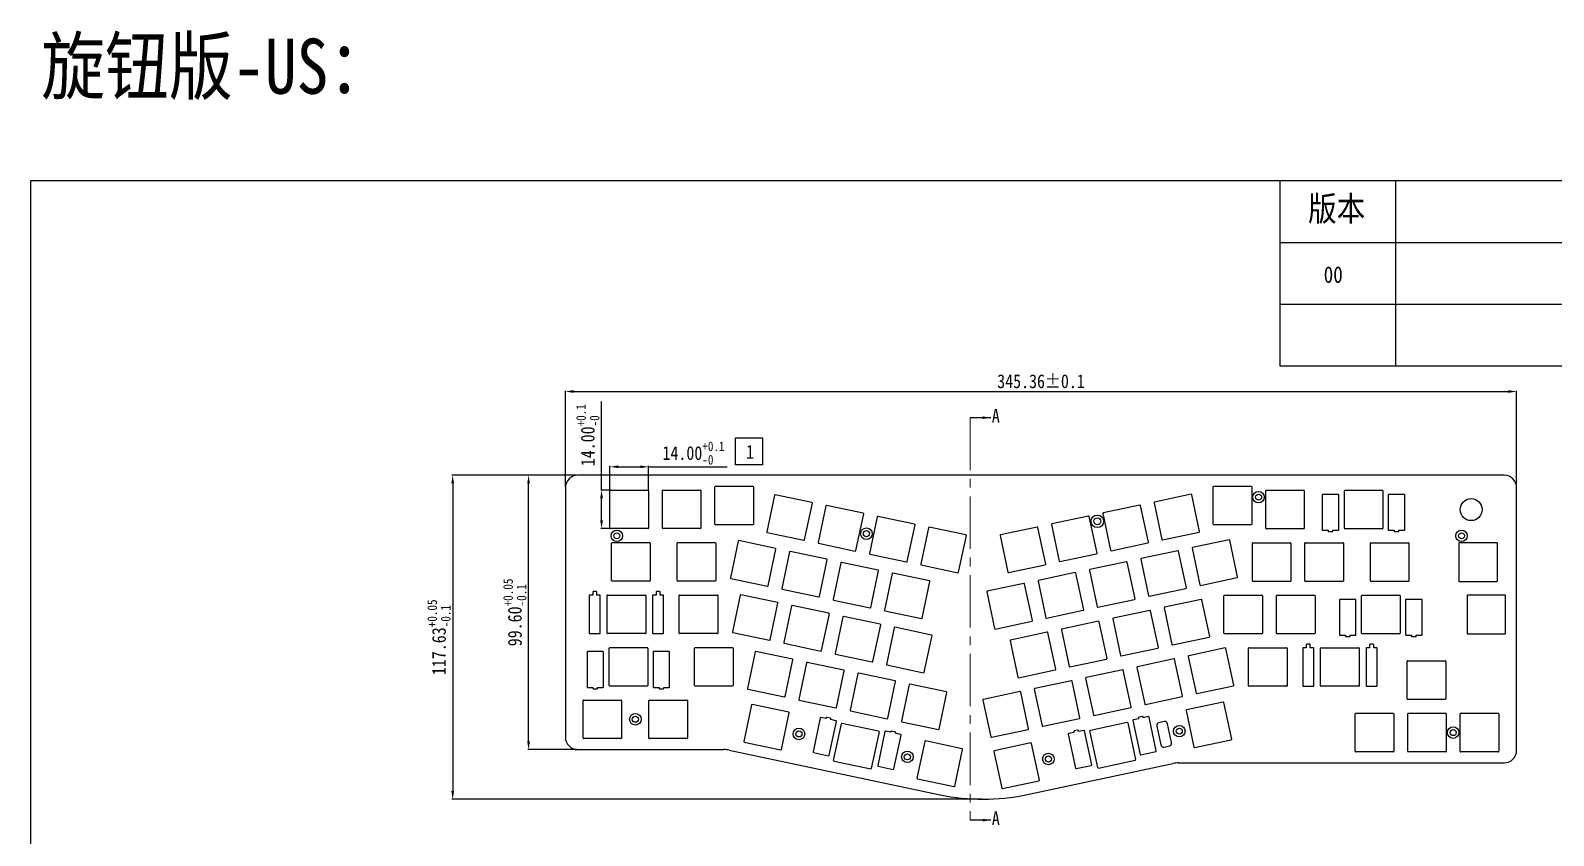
# Model space of a CAD drawing. Header units: millimetres. Extents: x 1550 to 2382, y -1061 to -419.
# Drawn here: x 1550 to 2103, y -711 to -419 of the extents above; entities that cross this region are included whole.
import ezdxf

# ---------------------------------------------------------------- set-up
doc = ezdxf.new("R2010")
doc.units = ezdxf.units.MM
doc.header["$PDMODE"] = 3
doc.header["$PDSIZE"] = 8
doc.linetypes.add('CENTER2', pattern=[28.575, 19.05, -3.175, 3.175, -3.175])
doc.layers.get('0').update_dxf_attribs({"linetype": 'CONTINUOUS'})
doc.layers.get('Defpoints').update_dxf_attribs({"linetype": 'CONTINUOUS'})
doc.layers.add('中心线', color=1, linetype='CENTER2', lineweight=20)
for name, color, linetype in [('产品图形', 7, 'CONTINUOUS'), ('图框', 7, 'CONTINUOUS'), ('标注尺寸', 2, 'CONTINUOUS')]:
    doc.layers.add(name, color=color, linetype=linetype)
doc.styles.get("Standard").update_dxf_attribs({"font": '', "width": 0.85, "height": 5})
doc.styles.get('Standard').set_extended_font_data('SimSun')
doc.dimstyles.get("Standard").update_dxf_attribs({"dimtxt": 5, "dimasz": 3, "dimexe": 0.3, "dimexo": 0.3, "dimgap": 1, "dimtad": 1, "dimzin": 1, "dimdsep": 46, "dimtxsty": 'Standard', "dimcen": 0.09, "dimclrd": 3, "dimclre": 3, "dimclrt": 3, "dimadec": 0, "dimazin": 2, "dimtp": 0.01, "dimtm": 0.01, "dimtfac": 1, "dimtofl": 0, "dimtmove": 0, "dimatfit": 3, "dimfxl": 0, "dimtolj": 1, "dimarcsym": 0})

# ---------------------------------------------------------------- blocks, each defined once
blk = doc.blocks.new('*D4')
at = {"layer": 'Defpoints', "color": 0}
for p in [(1774.64, -577.01), (1760.64, -585.67), (1774.64, -585.67)]:
    blk.add_point(p, dxfattribs=at)
at = {"layer": '标注尺寸', "color": 3, "lineweight": -2}
for p, q in [((1760.64, -585.37), (1760.64, -576.71)), ((1763.64, -577.01), (1771.64, -577.01)), ((1774.64, -585.37), (1774.64, -576.71)), ((1774.64, -577.01), (1803.19, -577.01))]:
    blk.add_line(p, q, dxfattribs=at)
at = {"layer": '标注尺寸', "color": 3}
for points in [[(1763.64, -576.51), (1763.64, -577.51), (1760.64, -577.01)], [(1771.64, -576.51), (1771.64, -577.51), (1774.64, -577.01)]]:
    blk.add_solid(points, dxfattribs=at)
at = {"layer": '标注尺寸', "color": 3, "insert": (1790.99, -572.01), "char_height": 5, "attachment_point": 5}
blk.add_mtext('\\A1;14.00{\\H0.7x;\\S+0.1^ -0;}', dxfattribs=at)
blk = doc.blocks.new('*D5')
at = {"layer": 'Defpoints', "color": 0}
for p in [(1757.59, -585.47), (1760.84, -585.47), (1760.84, -599.47)]:
    blk.add_point(p, dxfattribs=at)
at = {"layer": '标注尺寸', "color": 3, "lineweight": -2}
for p, q in [((1757.59, -585.47), (1757.59, -553.33)), ((1760.54, -585.47), (1757.29, -585.47)), ((1757.59, -596.47), (1757.59, -588.47)), ((1760.54, -599.47), (1757.29, -599.47))]:
    blk.add_line(p, q, dxfattribs=at)
at = {"layer": '标注尺寸', "color": 3}
for points in [[(1757.09, -588.47), (1758.09, -588.47), (1757.59, -585.47)], [(1757.09, -596.47), (1758.09, -596.47), (1757.59, -599.47)]]:
    blk.add_solid(points, dxfattribs=at)
at = {"layer": '标注尺寸', "color": 3, "insert": (1752.58, -565.53), "char_height": 5, "attachment_point": 5, "rotation": 90}
blk.add_mtext('\\A1;14.00{\\H0.7x;\\S+0.1^ -0;}', dxfattribs=at)
blk = doc.blocks.new('*D24')
at = {"layer": 'Defpoints', "color": 0}
for p in [(2089.82, -549.68), (1744.46, -584.57), (2089.82, -584.57)]:
    blk.add_point(p, dxfattribs=at)
at = {"layer": '标注尺寸', "color": 3, "lineweight": -2}
for p, q in [((1744.46, -584.27), (1744.46, -549.38)), ((1747.46, -549.68), (2086.82, -549.68)), ((2089.82, -584.27), (2089.82, -549.38))]:
    blk.add_line(p, q, dxfattribs=at)
at = {"layer": '标注尺寸', "color": 3}
for points in [[(1747.46, -549.18), (1747.46, -550.18), (1744.46, -549.68)], [(2086.82, -549.18), (2086.82, -550.18), (2089.82, -549.68)]]:
    blk.add_solid(points, dxfattribs=at)
at = {"layer": '标注尺寸', "color": 3, "insert": (1917.14, -545.99), "char_height": 5, "attachment_point": 5}
blk.add_mtext('\\A1;345.36%%P0.1', dxfattribs=at)
blk = doc.blocks.new('*D25')
at = {"layer": 'Defpoints', "color": 0}
for p in [(1748.96, -580.07), (1703.55, -697.7), (1896.08, -697.7)]:
    blk.add_point(p, dxfattribs=at)
at = {"layer": '标注尺寸', "color": 3, "lineweight": -2}
for p, q in [((1748.66, -580.07), (1703.25, -580.07)), ((1703.55, -583.07), (1703.55, -694.7)), ((1895.78, -697.7), (1703.25, -697.7))]:
    blk.add_line(p, q, dxfattribs=at)
at = {"layer": '标注尺寸', "color": 3}
for points in [[(1703.05, -583.07), (1704.05, -583.07), (1703.55, -580.07)], [(1703.05, -694.7), (1704.05, -694.7), (1703.55, -697.7)]]:
    blk.add_solid(points, dxfattribs=at)
at = {"layer": '标注尺寸', "color": 3, "insert": (1698.55, -638.89), "char_height": 5, "attachment_point": 5, "rotation": 90}
blk.add_mtext('\\A1;117.63{\\H0.7x;\\S+0.05^ -0.1;}', dxfattribs=at)
blk = doc.blocks.new('*D26')
at = {"layer": 'Defpoints', "color": 0}
for p in [(1731.09, -580.07), (1748.96, -580.07), (1748.96, -679.67)]:
    blk.add_point(p, dxfattribs=at)
at = {"layer": '标注尺寸', "color": 3, "lineweight": -2}
for p, q in [((1748.66, -580.07), (1730.79, -580.07)), ((1731.09, -676.67), (1731.09, -583.07)), ((1748.66, -679.67), (1730.79, -679.67))]:
    blk.add_line(p, q, dxfattribs=at)
at = {"layer": '标注尺寸', "color": 3}
for points in [[(1730.59, -583.07), (1731.59, -583.07), (1731.09, -580.07)], [(1730.59, -676.67), (1731.59, -676.67), (1731.09, -679.67)]]:
    blk.add_solid(points, dxfattribs=at)
at = {"layer": '标注尺寸', "color": 3, "insert": (1726.09, -629.87), "char_height": 5, "attachment_point": 5, "rotation": 90}
blk.add_mtext('\\A1;99.60{\\H0.7x;\\S+0.05^ -0.1;}', dxfattribs=at)

msp = doc.modelspace()

# ---------------------------------------------------------------- linework, layer by layer
at = {"color": 7, "linetype": 'Continuous'}
for p, q in [((2085.323, -580.071), (1748.959, -580.071)), ((1744.459, -584.571), (1744.459, -675.171)), ((1760.639, -599.271), (1760.639, -585.671)), ((1760.839, -585.471), (1774.439, -585.471)), ((1774.639, -585.671), (1774.639, -599.271)), ((1779.689, -599.271), (1779.689, -585.671)), ((1779.889, -585.471), (1793.489, -585.471)), ((1793.689, -585.671), (1793.689, -599.271)), ((1798.739, -597.861), (1798.739, -584.261)), ((1798.939, -584.061), (1812.539, -584.061)), ((1812.739, -584.261), (1812.739, -597.861)), ((1979.673, -597.871), (1979.673, -584.271)), ((1979.873, -584.071), (1993.473, -584.071)), ((1993.673, -584.271), (1993.673, -597.871)), ((1998.723, -599.341), (1998.723, -585.741)), ((1998.923, -585.541), (2012.523, -585.541)), ((2012.723, -585.741), (2012.723, -599.341)), ((2027.273, -599.341), (2027.273, -585.741)), ((2027.473, -585.541), (2041.073, -585.541)), ((2041.273, -585.741), (2041.273, -599.341)), ((2089.823, -679.991), (2089.823, -584.571)), ((1820.428, -587.297), (1817.616, -600.604)), ((1833.971, -589.954), (1820.665, -587.143)), ((1831.314, -603.498), (1834.125, -590.191)), ((1839.066, -591.235), (1836.255, -604.542)), ((1852.61, -593.892), (1839.303, -591.081)), ((1953.045, -590.954), (1939.743, -593.784)), ((1956.112, -604.41), (1953.282, -591.108)), ((1958.222, -590.057), (1961.052, -603.359)), ((1971.678, -586.989), (1958.376, -589.82)), ((1974.745, -600.446), (1971.915, -587.143)), ((2019.223, -587.239), (2019.223, -599.839)), ((2025.023, -587.039), (2019.423, -587.039)), ((2025.223, -599.839), (2025.223, -587.239)), ((2043.223, -587.239), (2043.223, -599.839)), ((2049.023, -587.039), (2043.423, -587.039)), ((2049.223, -599.839), (2049.223, -587.239)), ((1849.953, -607.436), (1852.764, -594.129)), ((1857.705, -595.173), (1854.894, -608.48)), ((1871.248, -597.83), (1857.942, -595.019)), ((1934.412, -594.918), (1921.11, -597.748)), ((1937.479, -608.374), (1934.649, -595.072)), ((1939.589, -594.021), (1942.419, -607.323)), ((1774.439, -599.471), (1760.839, -599.471)), ((1793.489, -599.471), (1779.889, -599.471)), ((1812.539, -598.061), (1798.939, -598.061)), ((1817.771, -600.841), (1831.077, -603.652)), ((1868.591, -611.374), (1871.403, -598.067)), ((1876.343, -599.111), (1873.532, -612.417)), ((1889.887, -601.768), (1876.58, -598.957)), ((1887.23, -615.312), (1890.041, -602.005)), ((1902.323, -601.949), (1905.153, -615.252)), ((1915.779, -598.882), (1902.477, -601.712)), ((1918.846, -612.338), (1916.016, -599.036)), ((1920.956, -597.985), (1923.786, -611.287)), ((1961.289, -603.513), (1974.591, -600.683)), ((1993.473, -598.071), (1979.873, -598.071)), ((2012.523, -599.541), (1998.923, -599.541)), ((2019.423, -600.039), (2021.373, -600.039)), ((2021.373, -600.039), (2021.373, -600.339)), ((2021.573, -600.539), (2022.873, -600.539)), ((2023.073, -600.039), (2025.023, -600.039)), ((2023.073, -600.339), (2023.073, -600.039)), ((2041.073, -599.541), (2027.473, -599.541)), ((2043.423, -600.039), (2045.373, -600.039)), ((2045.373, -600.039), (2045.373, -600.339)), ((2045.573, -600.539), (2046.873, -600.539)), ((2047.073, -600.039), (2049.023, -600.039)), ((2047.073, -600.339), (2047.073, -600.039)), ((1761.239, -618.321), (1761.239, -604.721)), ((1761.439, -604.521), (1775.039, -604.521)), ((1775.239, -604.721), (1775.239, -618.321)), ((1785.039, -618.321), (1785.039, -604.721)), ((1785.239, -604.521), (1798.839, -604.521)), ((1799.039, -604.721), (1799.039, -618.321)), ((1807.195, -603.972), (1804.384, -617.278)), ((1820.738, -606.629), (1807.432, -603.818)), ((1818.081, -620.172), (1820.893, -606.866)), ((1825.834, -607.91), (1823.022, -621.216)), ((1839.377, -610.567), (1826.071, -607.756)), ((1836.409, -604.779), (1849.716, -607.59)), ((1942.656, -607.477), (1955.958, -604.647)), ((1966.839, -607.495), (1953.537, -610.325)), ((1969.906, -620.952), (1967.076, -607.649)), ((1972.016, -606.598), (1974.846, -619.901)), ((1985.472, -603.531), (1972.17, -606.361)), ((1988.539, -616.987), (1985.709, -603.685)), ((1993.873, -618.391), (1993.873, -604.791)), ((1994.073, -604.591), (2007.673, -604.591)), ((2007.873, -604.791), (2007.873, -618.391)), ((2012.923, -618.391), (2012.923, -604.791)), ((2013.123, -604.591), (2026.723, -604.591)), ((2026.923, -604.791), (2026.923, -618.391)), ((2036.723, -618.391), (2036.723, -604.791)), ((2036.923, -604.591), (2050.523, -604.591)), ((2050.723, -604.791), (2050.723, -618.391)), ((2068.823, -604.791), (2068.823, -618.391)), ((2082.623, -604.591), (2069.023, -604.591)), ((2082.823, -618.391), (2082.823, -604.791)), ((1836.72, -624.11), (1839.531, -610.804)), ((1844.472, -611.848), (1841.661, -625.154)), ((1858.015, -614.505), (1844.709, -611.694)), ((1855.048, -608.717), (1868.354, -611.528)), ((1873.686, -612.655), (1886.993, -615.466)), ((1905.39, -615.406), (1918.692, -612.575)), ((1924.023, -611.441), (1937.325, -608.611)), ((1948.206, -611.459), (1934.904, -614.29)), ((1951.273, -624.916), (1948.443, -611.613)), ((1953.383, -610.563), (1956.213, -623.865)), ((1775.039, -618.521), (1761.439, -618.521)), ((1798.839, -618.521), (1785.239, -618.521)), ((1804.538, -617.515), (1817.844, -620.327)), ((1855.358, -628.048), (1858.17, -614.742)), ((1863.111, -615.786), (1860.299, -629.092)), ((1876.654, -618.443), (1863.348, -615.632)), ((1873.997, -631.986), (1876.808, -618.68)), ((1916.117, -618.491), (1918.947, -631.793)), ((1929.573, -615.424), (1916.271, -618.254)), ((1932.64, -628.88), (1929.81, -615.578)), ((1934.75, -614.527), (1937.58, -627.829)), ((1975.083, -620.055), (1988.385, -617.225)), ((2007.673, -618.591), (1994.073, -618.591)), ((2026.723, -618.591), (2013.123, -618.591)), ((2050.523, -618.591), (2036.923, -618.591)), ((2069.023, -618.591), (2082.623, -618.591)), ((1753.139, -623.771), (1753.139, -637.371)), ((1754.389, -623.571), (1753.339, -623.571)), ((1754.389, -622.521), (1754.389, -623.571)), ((1755.689, -622.321), (1754.589, -622.321)), ((1755.889, -623.571), (1755.889, -622.521)), ((1756.939, -623.571), (1755.889, -623.571)), ((1757.139, -637.371), (1757.139, -623.771)), ((1759.639, -637.371), (1759.639, -623.771)), ((1759.839, -623.571), (1773.439, -623.571)), ((1773.639, -623.771), (1773.639, -637.371)), ((1776.139, -623.771), (1776.139, -637.371)), ((1777.389, -623.571), (1776.339, -623.571)), ((1777.389, -622.521), (1777.389, -623.571)), ((1778.689, -622.321), (1777.589, -622.321)), ((1778.889, -623.571), (1778.889, -622.521)), ((1779.939, -623.571), (1778.889, -623.571)), ((1780.139, -637.371), (1780.139, -623.771)), ((1785.809, -637.371), (1785.809, -623.771)), ((1786.009, -623.571), (1799.609, -623.571)), ((1799.809, -623.771), (1799.809, -637.371)), ((1807.953, -623.603), (1805.142, -636.909)), ((1821.497, -626.26), (1808.19, -623.449)), ((1823.177, -621.453), (1836.483, -624.265)), ((1897.484, -622.455), (1900.314, -635.757)), ((1910.94, -619.388), (1897.638, -622.218)), ((1914.007, -632.844), (1911.177, -619.542)), ((1956.45, -624.019), (1969.752, -621.189)), ((1983.573, -637.441), (1983.573, -623.841)), ((1983.773, -623.641), (1997.373, -623.641)), ((1997.573, -623.841), (1997.573, -637.441)), ((2002.623, -637.441), (2002.623, -623.841)), ((2002.823, -623.641), (2016.423, -623.641)), ((2016.623, -623.841), (2016.623, -637.441)), ((2033.553, -637.441), (2033.553, -623.841)), ((2033.753, -623.641), (2047.353, -623.641)), ((2047.553, -623.841), (2047.553, -637.441)), ((2071.823, -623.841), (2071.823, -637.441)), ((2085.623, -623.641), (2072.023, -623.641)), ((2085.823, -637.441), (2085.823, -623.841)), ((1818.84, -639.803), (1821.651, -626.497)), ((1826.592, -627.541), (1823.781, -640.847)), ((1840.135, -630.198), (1826.829, -627.387)), ((1841.815, -625.391), (1855.121, -628.203)), ((1860.454, -629.329), (1873.76, -632.141)), ((1919.184, -631.947), (1932.486, -629.117)), ((1937.817, -627.983), (1951.119, -625.153)), ((1956.679, -629.133), (1943.377, -631.963)), ((1959.747, -642.589), (1956.917, -629.287)), ((1961.856, -628.236), (1964.686, -641.539)), ((1975.312, -625.169), (1962.01, -627.999)), ((1978.38, -638.625), (1975.55, -625.323)), ((2025.503, -625.339), (2025.503, -637.939)), ((2031.303, -625.139), (2025.703, -625.139)), ((2031.503, -637.939), (2031.503, -625.339)), ((2049.503, -625.339), (2049.503, -637.939)), ((2055.303, -625.139), (2049.703, -625.139)), ((2055.503, -637.939), (2055.503, -625.339)), ((1837.478, -643.741), (1840.29, -630.435)), ((1845.231, -631.479), (1842.419, -644.785)), ((1858.774, -634.136), (1845.468, -631.324)), ((1856.117, -647.679), (1858.928, -634.373)), ((1863.869, -635.417), (1861.058, -648.723)), ((1877.412, -638.074), (1864.106, -635.262)), ((1900.551, -635.911), (1913.853, -633.081)), ((1938.046, -633.097), (1924.744, -635.927)), ((1941.114, -646.554), (1938.284, -633.251)), ((1943.223, -632.2), (1946.053, -645.503)), ((1753.339, -637.571), (1756.939, -637.571)), ((1773.439, -637.571), (1759.839, -637.571)), ((1776.339, -637.571), (1779.939, -637.571)), ((1799.609, -637.571), (1786.009, -637.571)), ((1805.296, -637.146), (1818.603, -639.958)), ((1823.935, -641.084), (1837.241, -643.895)), ((1874.755, -651.617), (1877.567, -638.311)), ((1905.957, -640.129), (1908.787, -653.431)), ((1919.413, -637.061), (1906.111, -639.892)), ((1922.481, -650.518), (1919.651, -637.215)), ((1924.59, -636.165), (1927.42, -649.467)), ((1964.923, -641.693), (1978.226, -638.862)), ((1997.373, -637.641), (1983.773, -637.641)), ((2016.423, -637.641), (2002.823, -637.641)), ((2014.723, -641.441), (2013.623, -641.441)), ((2025.703, -638.139), (2027.653, -638.139)), ((2027.653, -638.139), (2027.653, -638.439)), ((2027.853, -638.639), (2029.153, -638.639)), ((2029.353, -638.139), (2031.303, -638.139)), ((2029.353, -638.439), (2029.353, -638.139)), ((2047.353, -637.641), (2033.753, -637.641)), ((2037.723, -641.441), (2036.623, -641.441)), ((2049.703, -638.139), (2051.653, -638.139)), ((2051.653, -638.139), (2051.653, -638.439)), ((2051.853, -638.639), (2053.153, -638.639)), ((2053.353, -638.139), (2055.303, -638.139)), ((2053.353, -638.439), (2053.353, -638.139)), ((2072.023, -637.641), (2085.623, -637.641)), ((1752.309, -644.319), (1752.309, -656.919)), ((1758.109, -644.119), (1752.509, -644.119)), ((1758.309, -656.919), (1758.309, -644.319)), ((1760.359, -656.421), (1760.359, -642.821)), ((1760.559, -642.621), (1774.159, -642.621)), ((1774.359, -642.821), (1774.359, -656.421)), ((1776.309, -644.319), (1776.309, -656.919)), ((1782.109, -644.119), (1776.509, -644.119)), ((1782.309, -656.919), (1782.309, -644.319)), ((1791.339, -656.421), (1791.339, -642.821)), ((1791.539, -642.621), (1805.139, -642.621)), ((1805.339, -642.821), (1805.339, -656.421)), ((1813.359, -644.216), (1810.548, -657.522)), ((1826.902, -646.873), (1813.596, -644.061)), ((1842.574, -645.022), (1855.88, -647.833)), ((1927.657, -649.621), (1940.96, -646.791)), ((1946.29, -645.657), (1959.593, -642.827)), ((1965.426, -646.749), (1952.124, -649.579)), ((1968.494, -660.205), (1965.664, -646.903)), ((1970.603, -645.852), (1973.433, -659.154)), ((1984.059, -642.784), (1970.757, -645.614)), ((1987.127, -656.241), (1984.297, -642.938)), ((1992.473, -656.491), (1992.473, -642.891)), ((1992.673, -642.691), (2006.273, -642.691)), ((2006.473, -642.891), (2006.473, -656.491)), ((2012.173, -642.891), (2012.173, -656.491)), ((2013.423, -642.691), (2012.373, -642.691)), ((2013.423, -641.641), (2013.423, -642.691)), ((2014.923, -642.691), (2014.923, -641.641)), ((2015.973, -642.691), (2014.923, -642.691)), ((2016.173, -656.491), (2016.173, -642.891)), ((2018.673, -656.491), (2018.673, -642.891)), ((2018.873, -642.691), (2032.473, -642.691)), ((2032.673, -642.891), (2032.673, -656.491)), ((2035.173, -642.891), (2035.173, -656.491)), ((2036.423, -642.691), (2035.373, -642.691)), ((2036.423, -641.641), (2036.423, -642.691)), ((2037.923, -642.691), (2037.923, -641.641)), ((2038.973, -642.691), (2037.923, -642.691)), ((2039.173, -656.491), (2039.173, -642.891)), ((1824.245, -660.416), (1827.057, -647.11)), ((1831.998, -648.154), (1829.186, -661.46)), ((1845.541, -650.811), (1832.235, -647.999)), ((1842.884, -664.354), (1845.695, -651.048)), ((1850.636, -652.091), (1847.825, -665.398)), ((1864.18, -654.748), (1850.873, -651.937)), ((1861.212, -648.96), (1874.518, -651.771)), ((1909.024, -653.585), (1922.327, -650.755)), ((1946.794, -650.713), (1933.491, -653.543)), ((1949.861, -664.169), (1947.031, -650.867)), ((1951.97, -649.816), (1954.8, -663.118)), ((2050.073, -661.241), (2050.073, -647.641)), ((2050.273, -647.441), (2063.873, -647.441)), ((2064.073, -647.641), (2064.073, -661.241)), ((1752.509, -657.119), (1754.459, -657.119)), ((1754.459, -657.119), (1754.459, -657.419)), ((1754.659, -657.619), (1755.959, -657.619)), ((1756.159, -657.419), (1756.159, -657.119)), ((1756.159, -657.119), (1758.109, -657.119)), ((1774.159, -656.621), (1760.559, -656.621)), ((1776.509, -657.119), (1778.459, -657.119)), ((1778.459, -657.119), (1778.459, -657.419)), ((1778.659, -657.619), (1779.959, -657.619)), ((1780.159, -657.419), (1780.159, -657.119)), ((1780.159, -657.119), (1782.109, -657.119)), ((1805.139, -656.621), (1791.539, -656.621)), ((1810.702, -657.759), (1824.008, -660.57)), ((1861.523, -668.292), (1864.334, -654.986)), ((1869.275, -656.029), (1866.463, -669.336)), ((1882.818, -658.686), (1869.512, -655.875)), ((1914.704, -657.744), (1917.534, -671.046)), ((1928.161, -654.677), (1914.858, -657.507)), ((1931.228, -668.133), (1928.398, -654.831)), ((1933.337, -653.78), (1936.167, -667.082)), ((1973.67, -659.308), (1986.973, -656.478)), ((2006.273, -656.691), (1992.673, -656.691)), ((2012.373, -656.691), (2015.973, -656.691)), ((2032.473, -656.691), (2018.873, -656.691)), ((2035.373, -656.691), (2038.973, -656.691)), ((1750.859, -675.471), (1750.859, -661.871)), ((1751.059, -661.671), (1764.659, -661.671)), ((1764.859, -661.871), (1764.859, -675.471)), ((1774.809, -675.471), (1774.809, -661.871)), ((1775.009, -661.671), (1788.609, -661.671)), ((1788.809, -661.871), (1788.809, -675.471)), ((1812.061, -663.412), (1809.25, -676.718)), ((1825.604, -666.069), (1812.298, -663.258)), ((1829.341, -661.697), (1842.647, -664.508)), ((1880.161, -672.23), (1882.972, -658.923)), ((1896.071, -661.708), (1898.901, -675.011)), ((1909.528, -658.641), (1896.225, -661.471)), ((1912.595, -672.097), (1909.765, -658.795)), ((1955.038, -663.272), (1968.34, -660.442)), ((1983.302, -662.422), (1969.999, -665.252)), ((1986.369, -675.878), (1983.539, -662.576)), ((2063.873, -661.441), (2050.273, -661.441)), ((1822.947, -679.612), (1825.759, -666.306)), ((1836.974, -668.171), (1834.369, -680.499)), ((1839.118, -668.42), (1837.211, -668.017)), ((1839.18, -668.126), (1839.118, -668.42)), ((1840.689, -668.241), (1839.418, -667.972)), ((1840.782, -668.771), (1840.844, -668.478)), ((1842.69, -669.175), (1840.782, -668.771)), ((1847.979, -665.635), (1861.286, -668.446)), ((1917.772, -671.2), (1931.074, -668.37)), ((1936.405, -667.236), (1949.707, -664.406)), ((1950.522, -669.092), (1953.144, -681.416)), ((1952.583, -668.449), (1950.676, -668.854)), ((1952.521, -668.155), (1952.583, -668.449)), ((1953.946, -667.647), (1952.675, -667.918)), ((1954.246, -668.095), (1954.184, -667.801)), ((1956.153, -667.689), (1954.246, -668.095)), ((1959.013, -680.167), (1956.391, -667.843)), ((1969.845, -665.489), (1972.675, -678.792)), ((2031.223, -680.291), (2031.223, -666.691)), ((2031.423, -666.491), (2045.023, -666.491)), ((2045.223, -666.691), (2045.223, -680.291)), ((2050.273, -680.291), (2050.273, -666.691)), ((2050.473, -666.491), (2064.073, -666.491)), ((2064.273, -666.691), (2064.273, -680.291)), ((2069.323, -680.291), (2069.323, -666.691)), ((2069.523, -666.491), (2083.123, -666.491)), ((2083.323, -666.691), (2083.323, -680.291)), ((1840.239, -681.739), (1842.844, -669.412)), ((1841.839, -683.603), (1844.65, -670.297)), ((1858.193, -672.954), (1844.887, -670.143)), ((1858.347, -673.191), (1855.536, -686.498)), ((1860.455, -673.132), (1857.851, -685.46)), ((1862.6, -673.381), (1860.692, -672.978)), ((1862.662, -673.088), (1862.6, -673.381)), ((1864.171, -673.202), (1862.899, -672.933)), ((1863.721, -686.701), (1866.326, -674.373)), ((1864.263, -673.733), (1864.325, -673.439)), ((1866.171, -674.136), (1864.263, -673.733)), ((1866.618, -669.573), (1879.924, -672.384)), ((1899.139, -675.165), (1912.441, -672.335)), ((1927.047, -674.086), (1929.669, -686.41)), ((1929.109, -673.443), (1927.201, -673.849)), ((1929.046, -673.149), (1929.109, -673.443)), ((1930.472, -672.642), (1929.2, -672.912)), ((1930.771, -673.089), (1930.709, -672.796)), ((1932.679, -672.683), (1930.771, -673.089)), ((1935.538, -685.161), (1932.916, -672.837)), ((1937.757, -686.22), (1934.927, -672.918)), ((1948.383, -669.851), (1935.081, -672.681)), ((1948.62, -670.005), (1951.45, -683.307)), ((1959.186, -671.131), (1960.643, -677.978)), ((1961.912, -669.528), (1959.956, -669.945)), ((1964.555, -677.145), (1963.098, -670.299)), ((1748.959, -679.671), (1801.865, -679.671)), ((1764.659, -675.671), (1751.059, -675.671)), ((1788.609, -675.671), (1775.009, -675.671)), ((1803.932, -679.887), (1880.581, -696.082)), ((1809.404, -676.955), (1822.71, -679.766)), ((1874.917, -676.692), (1872.105, -689.998)), ((1888.46, -679.349), (1875.154, -676.538)), ((1885.803, -692.892), (1888.614, -679.586)), ((1913.492, -677.274), (1900.189, -680.104)), ((1916.559, -690.73), (1913.729, -677.428)), ((1961.829, -678.748), (1963.785, -678.331)), ((1972.913, -678.946), (1986.215, -676.115)), ((1834.523, -680.736), (1840.002, -681.894)), ((1841.993, -683.84), (1855.299, -686.652)), ((1858.005, -685.697), (1863.484, -686.855)), ((1900.035, -680.341), (1902.865, -693.644)), ((1911.692, -696.06), (1965.038, -684.71)), ((1929.907, -686.564), (1935.384, -685.399)), ((1937.994, -686.374), (1951.296, -683.544)), ((1953.381, -681.57), (1958.859, -680.405)), ((1967.119, -684.491), (2085.323, -684.491)), ((2045.023, -680.491), (2031.423, -680.491)), ((2064.073, -680.491), (2050.473, -680.491)), ((2083.123, -680.491), (2069.523, -680.491)), ((1872.26, -690.235), (1885.566, -693.047)), ((1903.103, -693.798), (1916.405, -690.968))]:
    msp.add_line(p, q, dxfattribs=at)
for centre, radius in [((1996.123, -588.041), 2.1), ((1996.123, -588.041), 1.1), ((2073.319, -592.541), 4), ((1937.598, -596.796), 2.25), ((1937.598, -596.796), 1.25), ((1763.139, -602.071), 2.1), ((1763.139, -602.071), 1.1), ((1853.755, -601.289), 2.1), ((1853.755, -601.289), 1.1), ((2069.819, -602.071), 2.1), ((2069.819, -602.071), 1.1), ((1769.859, -668.671), 2.1), ((1769.859, -668.671), 1.1), ((1829.245, -673.993), 2.1), ((1829.245, -673.993), 1.1), ((1967.348, -672.973), 2.1), ((1967.348, -672.973), 1.1), ((2066.798, -673.491), 2.1), ((2066.798, -673.491), 1.1), ((1868.619, -682.312), 2.1), ((1868.619, -682.312), 1.1), ((1919.828, -683.083), 2.1), ((1919.828, -683.083), 1.1)]:
    msp.add_circle(centre, radius, dxfattribs=at)
for centre, radius, start, end in [((1748.959, -584.571), 4.5, 90, 180), ((2085.323, -584.571), 4.5, 0, 90), ((1760.839, -585.671), 0.2, 90, 180), ((1774.439, -585.671), 0.2, 0, 90), ((1779.889, -585.671), 0.2, 90, 180), ((1793.489, -585.671), 0.2, 0, 90), ((1798.939, -584.261), 0.2, 90, 180), ((1812.539, -584.261), 0.2, 0, 90), ((1979.873, -584.271), 0.2, 90, 180), ((1993.473, -584.271), 0.2, 0, 90), ((1998.923, -585.741), 0.2, 90, 180), ((2012.523, -585.741), 0.2, 0, 90), ((2027.473, -585.741), 0.2, 90, 180), ((2041.073, -585.741), 0.2, 0, 90), ((1820.624, -587.339), 0.2, 78.07, 168.07), ((1833.93, -590.15), 0.2, 348.07, 78.07), ((1839.262, -591.277), 0.2, 78.07, 168.07), ((1953.087, -591.149), 0.2, 12.01059, 102.01059), ((1958.417, -590.015), 0.2, 102.01059, 192.01059), ((1971.72, -587.185), 0.2, 12.01059, 102.01059), ((2019.423, -587.239), 0.2, 90, 180), ((2025.023, -587.239), 0.2, 0, 90), ((2043.423, -587.239), 0.2, 90, 180), ((2049.023, -587.239), 0.2, 0, 90), ((1852.568, -594.088), 0.2, 348.07, 78.07), ((1857.901, -595.215), 0.2, 78.07, 168.07), ((1934.454, -595.113), 0.2, 12.01059, 102.01059), ((1939.784, -593.979), 0.2, 102.01059, 192.01059), ((1760.839, -599.271), 0.2, 180, 270), ((1774.439, -599.271), 0.2, 270, 0), ((1779.889, -599.271), 0.2, 180, 270), ((1793.489, -599.271), 0.2, 270, 0), ((1798.939, -597.861), 0.2, 180, 270), ((1812.539, -597.861), 0.2, 270, 0), ((1817.812, -600.645), 0.2, 168.07, 258.07), ((1871.207, -598.026), 0.2, 348.07, 78.07), ((1876.539, -599.153), 0.2, 78.07, 168.07), ((1889.845, -601.964), 0.2, 348.07, 78.07), ((1902.518, -601.908), 0.2, 102.01059, 192.01059), ((1915.821, -599.078), 0.2, 12.01059, 102.01059), ((1921.151, -597.943), 0.2, 102.01059, 192.01059), ((1974.55, -600.487), 0.2, 282.01059, 12.01059), ((1979.873, -597.871), 0.2, 180, 270), ((1993.473, -597.871), 0.2, 270, 0), ((1998.923, -599.341), 0.2, 180, 270), ((2012.523, -599.341), 0.2, 270, 0), ((2019.423, -599.839), 0.2, 180, 270), ((2021.573, -600.339), 0.2, 180, 270), ((2022.873, -600.339), 0.2, 270, 0), ((2025.023, -599.839), 0.2, 270, 0), ((2027.473, -599.341), 0.2, 180, 270), ((2041.073, -599.341), 0.2, 270, 0), ((2043.423, -599.839), 0.2, 180, 270), ((2045.573, -600.339), 0.2, 180, 270), ((2046.873, -600.339), 0.2, 270, 0), ((2049.023, -599.839), 0.2, 270, 0), ((1761.439, -604.721), 0.2, 90, 180), ((1775.039, -604.721), 0.2, 0, 90), ((1785.239, -604.721), 0.2, 90, 180), ((1798.839, -604.721), 0.2, 0, 90), ((1807.391, -604.013), 0.2, 78.07, 168.07), ((1820.697, -606.825), 0.2, 348.07, 78.07), ((1826.029, -607.951), 0.2, 78.07, 168.07), ((1831.118, -603.456), 0.2, 258.07, 348.07), ((1836.451, -604.583), 0.2, 168.07, 258.07), ((1849.757, -607.394), 0.2, 258.07, 348.07), ((1942.614, -607.282), 0.2, 192.01059, 282.01059), ((1955.917, -604.452), 0.2, 282.01059, 12.01059), ((1961.247, -603.317), 0.2, 192.01059, 282.01059), ((1966.881, -607.691), 0.2, 12.01059, 102.01059), ((1972.211, -606.557), 0.2, 102.01059, 192.01059), ((1985.514, -603.727), 0.2, 12.01059, 102.01059), ((1994.073, -604.791), 0.2, 90, 180), ((2007.673, -604.791), 0.2, 0, 90), ((2013.123, -604.791), 0.2, 90, 180), ((2026.723, -604.791), 0.2, 0, 90), ((2036.923, -604.791), 0.2, 90, 180), ((2050.523, -604.791), 0.2, 0, 90), ((2069.023, -604.791), 0.2, 90, 180), ((2082.623, -604.791), 0.2, 0, 90), ((1839.336, -610.763), 0.2, 348.07, 78.07), ((1844.668, -611.889), 0.2, 78.07, 168.07), ((1855.089, -608.521), 0.2, 168.07, 258.07), ((1868.395, -611.332), 0.2, 258.07, 348.07), ((1873.728, -612.459), 0.2, 168.07, 258.07), ((1918.651, -612.38), 0.2, 282.01059, 12.01059), ((1923.981, -611.246), 0.2, 192.01059, 282.01059), ((1937.284, -608.416), 0.2, 282.01059, 12.01059), ((1948.248, -611.655), 0.2, 12.01059, 102.01059), ((1953.578, -610.521), 0.2, 102.01059, 192.01059), ((1761.439, -618.321), 0.2, 180, 270), ((1775.039, -618.321), 0.2, 270, 0), ((1785.239, -618.321), 0.2, 180, 270), ((1798.839, -618.321), 0.2, 270, 0), ((1804.579, -617.32), 0.2, 168.07, 258.07), ((1857.974, -614.701), 0.2, 348.07, 78.07), ((1863.306, -615.827), 0.2, 78.07, 168.07), ((1876.613, -618.639), 0.2, 348.07, 78.07), ((1887.034, -615.27), 0.2, 258.07, 348.07), ((1905.348, -615.21), 0.2, 192.01059, 282.01059), ((1916.312, -618.449), 0.2, 102.01059, 192.01059), ((1929.615, -615.619), 0.2, 12.01059, 102.01059), ((1934.945, -614.485), 0.2, 102.01059, 192.01059), ((1988.344, -617.029), 0.2, 282.01059, 12.01059), ((1994.073, -618.391), 0.2, 180, 270), ((2007.673, -618.391), 0.2, 270, 0), ((2013.123, -618.391), 0.2, 180, 270), ((2026.723, -618.391), 0.2, 270, 0), ((2036.923, -618.391), 0.2, 180, 270), ((2050.523, -618.391), 0.2, 270, 0), ((2069.023, -618.391), 0.2, 180, 270), ((2082.623, -618.391), 0.2, 270, 0), ((1753.339, -623.771), 0.2, 90, 180), ((1754.589, -622.521), 0.2, 90, 180), ((1755.689, -622.521), 0.2, 0, 90), ((1756.939, -623.771), 0.2, 0, 90), ((1759.839, -623.771), 0.2, 90, 180), ((1773.439, -623.771), 0.2, 0, 90), ((1776.339, -623.771), 0.2, 90, 180), ((1777.589, -622.521), 0.2, 90, 180), ((1778.689, -622.521), 0.2, 0, 90), ((1779.939, -623.771), 0.2, 0, 90), ((1786.009, -623.771), 0.2, 90, 180), ((1799.609, -623.771), 0.2, 0, 90), ((1808.149, -623.644), 0.2, 78.07, 168.07), ((1817.886, -620.131), 0.2, 258.07, 348.07), ((1823.218, -621.258), 0.2, 168.07, 258.07), ((1836.524, -624.069), 0.2, 258.07, 348.07), ((1897.68, -622.413), 0.2, 102.01059, 192.01059), ((1910.982, -619.583), 0.2, 12.01059, 102.01059), ((1956.409, -623.823), 0.2, 192.01059, 282.01059), ((1969.711, -620.993), 0.2, 282.01059, 12.01059), ((1975.041, -619.859), 0.2, 192.01059, 282.01059), ((1983.773, -623.841), 0.2, 90, 180), ((1997.373, -623.841), 0.2, 0, 90), ((2002.823, -623.841), 0.2, 90, 180), ((2016.423, -623.841), 0.2, 0, 90), ((2033.753, -623.841), 0.2, 90, 180), ((2047.353, -623.841), 0.2, 0, 90), ((2072.023, -623.841), 0.2, 90, 180), ((2085.623, -623.841), 0.2, 0, 90), ((1821.455, -626.456), 0.2, 348.07, 78.07), ((1826.788, -627.582), 0.2, 78.07, 168.07), ((1840.094, -630.394), 0.2, 348.07, 78.07), ((1841.856, -625.196), 0.2, 168.07, 258.07), ((1855.163, -628.007), 0.2, 258.07, 348.07), ((1860.495, -629.134), 0.2, 168.07, 258.07), ((1932.445, -628.922), 0.2, 282.01059, 12.01059), ((1937.776, -627.787), 0.2, 192.01059, 282.01059), ((1951.078, -624.957), 0.2, 282.01059, 12.01059), ((1956.721, -629.329), 0.2, 12.01059, 102.01059), ((1962.052, -628.195), 0.2, 102.01059, 192.01059), ((1975.354, -625.365), 0.2, 12.01059, 102.01059), ((2025.703, -625.339), 0.2, 90, 180), ((2031.303, -625.339), 0.2, 0, 90), ((2049.703, -625.339), 0.2, 90, 180), ((2055.303, -625.339), 0.2, 0, 90), ((1845.426, -631.52), 0.2, 78.07, 168.07), ((1858.732, -634.331), 0.2, 348.07, 78.07), ((1864.065, -635.458), 0.2, 78.07, 168.07), ((1873.801, -631.945), 0.2, 258.07, 348.07), ((1900.51, -635.716), 0.2, 192.01059, 282.01059), ((1913.812, -632.886), 0.2, 282.01059, 12.01059), ((1919.143, -631.752), 0.2, 192.01059, 282.01059), ((1924.786, -636.123), 0.2, 102.01059, 192.01059), ((1938.088, -633.293), 0.2, 12.01059, 102.01059), ((1943.419, -632.159), 0.2, 102.01059, 192.01059), ((1753.339, -637.371), 0.2, 180, 270), ((1756.939, -637.371), 0.2, 270, 0), ((1759.839, -637.371), 0.2, 180, 270), ((1773.439, -637.371), 0.2, 270, 0), ((1776.339, -637.371), 0.2, 180, 270), ((1779.939, -637.371), 0.2, 270, 0), ((1786.009, -637.371), 0.2, 180, 270), ((1799.609, -637.371), 0.2, 270, 0), ((1805.338, -636.95), 0.2, 168.07, 258.07), ((1818.644, -639.762), 0.2, 258.07, 348.07), ((1823.976, -640.888), 0.2, 168.07, 258.07), ((1877.371, -638.269), 0.2, 348.07, 78.07), ((1906.153, -640.087), 0.2, 102.01059, 192.01059), ((1919.455, -637.257), 0.2, 12.01059, 102.01059), ((1978.184, -638.667), 0.2, 282.01059, 12.01059), ((1983.773, -637.441), 0.2, 180, 270), ((1997.373, -637.441), 0.2, 270, 0), ((2002.823, -637.441), 0.2, 180, 270), ((2013.623, -641.641), 0.2, 90, 180), ((2014.723, -641.641), 0.2, 0, 90), ((2016.423, -637.441), 0.2, 270, 0), ((2025.703, -637.939), 0.2, 180, 270), ((2027.853, -638.439), 0.2, 180, 270), ((2029.153, -638.439), 0.2, 270, 0), ((2031.303, -637.939), 0.2, 270, 0), ((2033.753, -637.441), 0.2, 180, 270), ((2036.623, -641.641), 0.2, 90, 180), ((2037.723, -641.641), 0.2, 0, 90), ((2047.353, -637.441), 0.2, 270, 0), ((2049.703, -637.939), 0.2, 180, 270), ((2051.853, -638.439), 0.2, 180, 270), ((2053.153, -638.439), 0.2, 270, 0), ((2055.303, -637.939), 0.2, 270, 0), ((2072.023, -637.441), 0.2, 180, 270), ((2085.623, -637.441), 0.2, 270, 0), ((1752.509, -644.319), 0.2, 90, 180), ((1758.109, -644.319), 0.2, 0, 90), ((1760.559, -642.821), 0.2, 90, 180), ((1774.159, -642.821), 0.2, 0, 90), ((1776.509, -644.319), 0.2, 90, 180), ((1782.109, -644.319), 0.2, 0, 90), ((1791.539, -642.821), 0.2, 90, 180), ((1805.139, -642.821), 0.2, 0, 90), ((1813.555, -644.257), 0.2, 78.07, 168.07), ((1826.861, -647.068), 0.2, 348.07, 78.07), ((1837.283, -643.7), 0.2, 258.07, 348.07), ((1842.615, -644.826), 0.2, 168.07, 258.07), ((1940.918, -646.595), 0.2, 282.01059, 12.01059), ((1946.249, -645.461), 0.2, 192.01059, 282.01059), ((1959.551, -642.631), 0.2, 282.01059, 12.01059), ((1964.882, -641.497), 0.2, 192.01059, 282.01059), ((1965.468, -646.944), 0.2, 12.01059, 102.01059), ((1970.799, -645.81), 0.2, 102.01059, 192.01059), ((1984.101, -642.98), 0.2, 12.01059, 102.01059), ((1992.673, -642.891), 0.2, 90, 180), ((2006.273, -642.891), 0.2, 0, 90), ((2012.373, -642.891), 0.2, 90, 180), ((2015.973, -642.891), 0.2, 0, 90), ((2018.873, -642.891), 0.2, 90, 180), ((2032.473, -642.891), 0.2, 0, 90), ((2035.373, -642.891), 0.2, 90, 180), ((2038.973, -642.891), 0.2, 0, 90), ((1832.193, -648.195), 0.2, 78.07, 168.07), ((1845.5, -651.006), 0.2, 348.07, 78.07), ((1850.832, -652.133), 0.2, 78.07, 168.07), ((1855.921, -647.638), 0.2, 258.07, 348.07), ((1861.253, -648.764), 0.2, 168.07, 258.07), ((1874.56, -651.576), 0.2, 258.07, 348.07), ((1922.285, -650.559), 0.2, 282.01059, 12.01059), ((1927.616, -649.425), 0.2, 192.01059, 282.01059), ((1946.835, -650.908), 0.2, 12.01059, 102.01059), ((1952.166, -649.774), 0.2, 102.01059, 192.01059), ((2050.273, -647.641), 0.2, 90, 180), ((2063.873, -647.641), 0.2, 0, 90), ((1752.509, -656.919), 0.2, 180, 270), ((1754.659, -657.419), 0.2, 180, 270), ((1755.959, -657.419), 0.2, 270, 0), ((1758.109, -656.919), 0.2, 270, 0), ((1760.559, -656.421), 0.2, 180, 270), ((1774.159, -656.421), 0.2, 270, 0), ((1776.509, -656.919), 0.2, 180, 270), ((1778.659, -657.419), 0.2, 180, 270), ((1779.959, -657.419), 0.2, 270, 0), ((1782.109, -656.919), 0.2, 270, 0), ((1791.539, -656.421), 0.2, 180, 270), ((1805.139, -656.421), 0.2, 270, 0), ((1810.744, -657.563), 0.2, 168.07, 258.07), ((1864.138, -654.944), 0.2, 348.07, 78.07), ((1869.471, -656.071), 0.2, 78.07, 168.07), ((1908.983, -653.389), 0.2, 192.01059, 282.01059), ((1914.9, -657.703), 0.2, 102.01059, 192.01059), ((1928.202, -654.872), 0.2, 12.01059, 102.01059), ((1933.533, -653.738), 0.2, 102.01059, 192.01059), ((1986.931, -656.282), 0.2, 282.01059, 12.01059), ((1992.673, -656.491), 0.2, 180, 270), ((2006.273, -656.491), 0.2, 270, 0), ((2012.373, -656.491), 0.2, 180, 270), ((2015.973, -656.491), 0.2, 270, 0), ((2018.873, -656.491), 0.2, 180, 270), ((2032.473, -656.491), 0.2, 270, 0), ((2035.373, -656.491), 0.2, 180, 270), ((2038.973, -656.491), 0.2, 270, 0), ((1751.059, -661.871), 0.2, 90, 180), ((1764.659, -661.871), 0.2, 0, 90), ((1775.009, -661.871), 0.2, 90, 180), ((1788.609, -661.871), 0.2, 0, 90), ((1812.257, -663.453), 0.2, 78.07, 168.07), ((1824.05, -660.375), 0.2, 258.07, 348.07), ((1829.382, -661.501), 0.2, 168.07, 258.07), ((1882.777, -658.882), 0.2, 348.07, 78.07), ((1896.267, -661.667), 0.2, 102.01059, 192.01059), ((1909.569, -658.837), 0.2, 12.01059, 102.01059), ((1954.996, -663.076), 0.2, 192.01059, 282.01059), ((1968.298, -660.246), 0.2, 282.01059, 12.01059), ((1973.629, -659.112), 0.2, 192.01059, 282.01059), ((1983.343, -662.618), 0.2, 12.01059, 102.01059), ((2050.273, -661.241), 0.2, 180, 270), ((2063.873, -661.241), 0.2, 270, 0), ((1825.563, -666.265), 0.2, 348.07, 78.07), ((1837.169, -668.213), 0.2, 78.07, 168.07), ((1839.376, -668.168), 0.2, 78.07, 168.07), ((1840.648, -668.437), 0.2, 348.07, 78.07), ((1842.688, -664.312), 0.2, 258.07, 348.07), ((1848.021, -665.439), 0.2, 168.07, 258.07), ((1861.327, -668.25), 0.2, 258.07, 348.07), ((1931.032, -668.175), 0.2, 282.01059, 12.01059), ((1936.363, -667.041), 0.2, 192.01059, 282.01059), ((1949.665, -664.211), 0.2, 282.01059, 12.01059), ((1950.718, -669.05), 0.2, 102.01059, 192.01059), ((1952.717, -668.114), 0.2, 102.01059, 192.01059), ((1953.988, -667.843), 0.2, 12.01059, 102.01059), ((1956.195, -667.885), 0.2, 12.01059, 102.01059), ((1970.041, -665.448), 0.2, 102.01059, 192.01059), ((2031.423, -666.691), 0.2, 90, 180), ((2045.023, -666.691), 0.2, 0, 90), ((2050.473, -666.691), 0.2, 90, 180), ((2064.073, -666.691), 0.2, 0, 90), ((2069.523, -666.691), 0.2, 90, 180), ((2083.123, -666.691), 0.2, 0, 90), ((1842.648, -669.37), 0.2, 348.07, 78.07), ((1844.846, -670.339), 0.2, 78.07, 168.07), ((1858.152, -673.15), 0.2, 348.07, 78.07), ((1860.651, -673.174), 0.2, 78.07, 168.07), ((1862.858, -673.129), 0.2, 78.07, 168.07), ((1864.13, -673.398), 0.2, 348.07, 78.07), ((1866.13, -674.331), 0.2, 348.07, 78.07), ((1866.659, -669.377), 0.2, 168.07, 258.07), ((1879.965, -672.188), 0.2, 258.07, 348.07), ((1912.399, -672.139), 0.2, 282.01059, 12.01059), ((1917.73, -671.005), 0.2, 192.01059, 282.01059), ((1927.243, -674.044), 0.2, 102.01059, 192.01059), ((1929.242, -673.108), 0.2, 102.01059, 192.01059), ((1930.513, -672.837), 0.2, 12.01059, 102.01059), ((1932.72, -672.879), 0.2, 12.01059, 102.01059), ((1935.122, -672.877), 0.2, 102.01059, 192.01059), ((1948.425, -670.046), 0.2, 12.01059, 102.01059), ((1960.164, -670.923), 1, 102.01059, 192.01059), ((1962.12, -670.507), 1, 12.01059, 102.01059), ((1748.959, -675.171), 4.5, 180, 270), ((1751.059, -675.471), 0.2, 180, 270), ((1764.659, -675.471), 0.2, 270, 0), ((1775.009, -675.471), 0.2, 180, 270), ((1788.609, -675.471), 0.2, 270, 0), ((1801.865, -689.671), 10, 78.07, 90), ((1809.445, -676.759), 0.2, 168.07, 258.07), ((1822.752, -679.571), 0.2, 258.07, 348.07), ((1875.113, -676.733), 0.2, 78.07, 168.07), ((1888.419, -679.545), 0.2, 348.07, 78.07), ((1899.097, -674.969), 0.2, 192.01059, 282.01059), ((1900.231, -680.3), 0.2, 102.01059, 192.01059), ((1913.533, -677.47), 0.2, 12.01059, 102.01059), ((1958.817, -680.209), 0.2, 282.01059, 12.01059), ((1961.621, -677.77), 1, 192.01059, 282.01059), ((1963.577, -677.353), 1, 282.01059, 12.01059), ((1972.871, -678.75), 0.2, 192.01059, 282.01059), ((1986.173, -675.92), 0.2, 282.01059, 12.01059), ((2085.323, -679.991), 4.5, 270, 0), ((1834.565, -680.54), 0.2, 168.07, 258.07), ((1840.044, -681.698), 0.2, 258.07, 348.07), ((1842.034, -683.645), 0.2, 168.07, 258.07), ((1858.046, -685.502), 0.2, 168.07, 258.07), ((1935.342, -685.203), 0.2, 282.01059, 12.01059), ((1951.255, -683.349), 0.2, 282.01059, 12.01059), ((1953.34, -681.374), 0.2, 192.01059, 282.01059), ((1967.119, -694.491), 10, 90, 102.01059), ((2031.423, -680.291), 0.2, 180, 270), ((2045.023, -680.291), 0.2, 270, 0), ((2050.473, -680.291), 0.2, 180, 270), ((2064.073, -680.291), 0.2, 270, 0), ((2069.523, -680.291), 0.2, 180, 270), ((2083.123, -680.291), 0.2, 270, 0), ((1855.34, -686.456), 0.2, 258.07, 348.07), ((1863.525, -686.659), 0.2, 258.07, 348.07), ((1872.301, -690.04), 0.2, 168.07, 258.07), ((1916.363, -690.772), 0.2, 282.01059, 12.01059), ((1929.865, -686.368), 0.2, 192.01059, 282.01059), ((1937.953, -686.179), 0.2, 192.01059, 282.01059), ((1896.085, -622.702), 75, 258.07, 282.01059), ((1885.607, -692.851), 0.2, 258.07, 348.07), ((1903.061, -693.602), 0.2, 192.01059, 282.01059)]:
    msp.add_arc(centre, radius, start, end, dxfattribs=at)
at = {"layer": '中心线', "linetype": 'CENTER2'}
msp.add_line((1891.395, -559.185), (1891.395, -705.291), dxfattribs=at)
at = {"layer": '图框'}
for p, q in [((2003.844, -473.183), (2003.844, -540.383)), ((2045.844, -473.183), (2045.844, -540.383)), ((2003.844, -495.583), (2381.843, -495.583)), ((2003.844, -517.983), (2381.843, -517.983)), ((2003.844, -540.383), (2381.843, -540.383))]:
    msp.add_line(p, q, dxfattribs=at)
msp.add_lwpolyline([(1550.243, -1061.183), (2381.843, -1061.183), (2381.843, -473.183), (1550.243, -473.183)], close=True, dxfattribs=at)
at = {"layer": '标注尺寸', "color": 1}
msp.add_lwpolyline([(1806.218, -566.453), (1816.018, -566.453), (1816.018, -576.253), (1806.218, -576.253)], close=True, dxfattribs=at)

# ---------------------------------------------------------------- texts
at = {"layer": '中心线', "char_height": 5, "width": 16.58444, "attachment_point": 1}
for insert in [(1899.285, -555.978), (1899.285, -702.084)]:
    msp.add_mtext('A', dxfattribs=dict(at, insert=insert))
at = {"layer": '产品图形', "attachment_point": 1}
for s, insert, char_height, width in [('旋钮版-US：', (1554.162, -421.593), 20, 333.77839), ('00', (2019.778, -504.244), 6, 12.79173)]:
    msp.add_mtext(s, dxfattribs=dict(at, insert=insert, char_height=char_height, width=width))
at = {"layer": '图框', "insert": (2014.095, -478.827), "char_height": 8.96, "width": 31.74883, "attachment_point": 1}
msp.add_mtext('版本', dxfattribs=at)
at = {"layer": '标注尺寸', "color": 1, "insert": (1810.058, -569.076), "char_height": 5, "width": 5.95188, "attachment_point": 1}
msp.add_mtext('1', dxfattribs=at)

# ---------------------------------------------------------------- dimensions: what is measured, and where the dimension line sits
at = {"layer": '标注尺寸', "color": 1}
dim = msp.add_linear_dim(base=(2089.823, -549.684), p1=(1744.459, -584.571), p2=(2089.823, -584.571), text='<>%%P0.1', dimstyle='Standard', dxfattribs=at)
dim.commit()
dim.dimension.update_dxf_attribs({"geometry": '*D24', "text_midpoint": (1917.141, -549.684), "dimtype": 160})
at = {"layer": '标注尺寸'}
dim = msp.add_linear_dim(base=(1757.587, -585.471), p1=(1760.839, -599.471), p2=(1760.839, -585.471), angle=90, text='<>{\\H0.7x;\\S+0.1^ -0;}', dimstyle='Standard', dxfattribs=at)
dim.commit()
dim.dimension.update_dxf_attribs({"geometry": '*D5', "text_midpoint": (1757.587, -565.526), "dimtype": 160})
dim = msp.add_linear_dim(base=(1774.639, -577.014), p1=(1760.639, -585.671), p2=(1774.639, -585.671), text='<>{\\H0.7x;\\S+0.1^ -0;}', dimstyle='Standard', dxfattribs=at)
dim.commit()
dim.dimension.update_dxf_attribs({"geometry": '*D4', "text_midpoint": (1790.986, -577.014), "dimtype": 160})
at = {"layer": '标注尺寸', "color": 1}
for base, p1, p2, picture, middle in [((1703.552, -697.702), (1748.959, -580.071), (1896.085, -697.702), '*D25', (1698.547, -638.887)), ((1731.093, -580.071), (1748.959, -679.671), (1748.959, -580.071), '*D26', (1726.088, -629.871))]:
    dim = msp.add_linear_dim(base=base, p1=p1, p2=p2, angle=90, text='<>{\\H0.7x;\\S+0.05^ -0.1;}', dimstyle='Standard', dxfattribs=at)
    dim.commit()
    dim.dimension.update_dxf_attribs({"geometry": picture, "text_midpoint": middle})

# ---------------------------------------------------------------- leaders
for points in [[(1898.93, -559.185), (1891.395, -559.185)], [(1898.93, -705.291), (1891.395, -705.291)]]:
    msp.add_leader(points, dimstyle='Standard', override={"dimgap": 1, "dimtad": 0}, dxfattribs=at)

doc.saveas('drawing.dxf')
